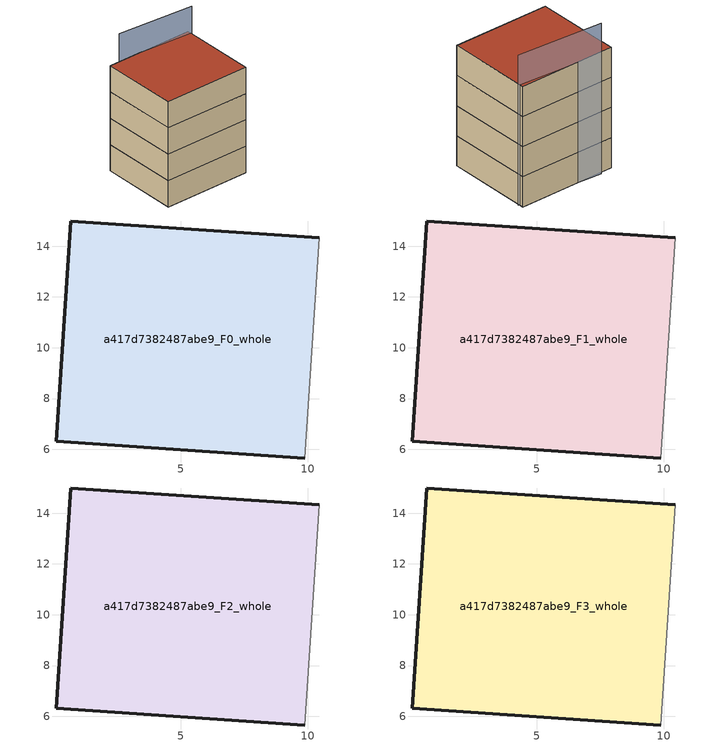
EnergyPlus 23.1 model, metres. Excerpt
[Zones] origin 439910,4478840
a417d7382487abe9_F0_whole
 floor ground (EU_floor_Construction): 9.89,5.66 10.47,14.33 0.67,14.99 0.09,6.32 z0
 wall outside (EU_wall_Construction): 9.89,5.66 0.09,6.32 0.67,14.99 10.47,14.33 z0:3
 wall adiabatic (EU_wall_Construction): 10.47,14.33 9.89,5.66 z0:3
a417d7382487abe9_F1_whole
 floor to a417d7382487abe9_F0_whole (EU_floor_Construction): 9.88,5.66 10.46,14.33 0.67,14.99 0.09,6.32 z3
 wall outside (EU_wall_Construction): 9.89,5.66 0.09,6.32 0.67,14.99 10.47,14.33 z3:6
 wall adiabatic (EU_wall_Construction): 10.47,14.33 9.89,5.66 z3:6
a417d7382487abe9_F2_whole
 floor to a417d7382487abe9_F1_whole (EU_floor_Construction): 9.88,5.66 10.46,14.33 0.67,14.99 0.09,6.32 z6
 wall outside (EU_wall_Construction): 9.89,5.66 0.09,6.32 0.67,14.99 10.47,14.33 z6:9
 wall adiabatic (EU_wall_Construction): 10.47,14.33 9.89,5.66 z6:9
a417d7382487abe9_F3_whole
 floor to a417d7382487abe9_F2_whole (EU_floor_Construction): 9.88,5.66 10.46,14.33 0.67,14.99 0.09,6.32 z9
 wall outside (EU_wall_Construction): 9.89,5.66 0.09,6.32 0.67,14.99 10.47,14.33 z9:12
 wall adiabatic (EU_wall_Construction): 10.47,14.33 9.89,5.66 z9:12
 roof outside (EU_roof_Construction): 10.47,14.33 9.89,5.66 0.09,6.32 0.67,14.99 z12
shading: 10.59,13.88 1.95,15.08 z0:15
[Building]
EU S2 Campaign: North Axis=0; Terrain=City; Solar Distribution=FullExterior
[Site:Location]
Madrid: Latitude=40.5; Longitude=-3.5; Time Zone=1; Elevation=609
[SizingPeriod:WeatherFileDays]
AnnualSizingPeriod: Begin Month=1; Begin Day of Month=1; End Month=12; End Day of Month=31; Day of Week for Start Day=Monday; Use Weather File Daylight Saving Period=No; Use Weather File Rain and Snow Indicators=No
[MATERIAL]
EU_InternalMass_Material: Roughness=MediumRough; Thickness=0.1; Conductivity=1; Density=1800; Specific Heat=900; Thermal Absorptance=0.9; Solar Absorptance=0.7; Visible Absorptance=0.7
[MATERIAL:NOMASS] Roughness=MediumRough; Thermal Absorptance=0.9; Solar Absorptance=0.7; Visible Absorptance=0.7
Name | Thermal Resistance
EU_wall_NoMass; EU_roof_NoMass | 2.16768
EU_floor_NoMass | 1.14339
[CONSTRUCTION]
EU_wall_Construction: EU_wall_NoMass
EU_roof_Construction: EU_roof_NoMass
EU_floor_Construction: EU_floor_NoMass
EU_InternalMass_Construction: EU_InternalMass_Material
[ZONE] Type=1; Multiplier=1; Ceiling Height=autocalculate; Floor Area=autocalculate; Part of Total Floor Area=Yes
Name | Volume
a417d7382487abe9_F0_whole | 255.985
a417d7382487abe9_F1_whole; a417d7382487abe9_F2_whole; a417d7382487abe9_F3_whole | 255.984
[INTERNALMASS] Construction=EU_InternalMass_Construction; Surface Area=85.3282
Name | Zone or ZoneList
a417d7382487abe9_F0_whole_EU_InternalMass | a417d7382487abe9_F0_whole
a417d7382487abe9_F1_whole_EU_InternalMass | a417d7382487abe9_F1_whole
a417d7382487abe9_F2_whole_EU_InternalMass | a417d7382487abe9_F2_whole
a417d7382487abe9_F3_whole_EU_InternalMass | a417d7382487abe9_F3_whole
[OTHEREQUIPMENT] Fuel Type=Electricity; Design Level Calculation Method=Watts/Area; Power per Zone Floor Area=1; Fraction Latent=0; Fraction Radiant=0; Fraction Lost=0; Carbon Dioxide Generation Rate=0; EndUse Subcategory=EU_Step8_InternalGains
Name | Zone or ZoneList or Space or SpaceList | Schedule
EU_Step8_InternalGain_a417d7382487abe9_F0_whole_f000 | a417d7382487abe9_F0_whole | EU_Step8_GainSchedule_a417d7382487abe9_F0_whole_f000
EU_Step8_InternalGain_a417d7382487abe9_F1_whole_f000 | a417d7382487abe9_F1_whole | EU_Step8_GainSchedule_a417d7382487abe9_F1_whole_f000
EU_Step8_InternalGain_a417d7382487abe9_F2_whole_f000 | a417d7382487abe9_F2_whole | EU_Step8_GainSchedule_a417d7382487abe9_F2_whole_f000
EU_Step8_InternalGain_a417d7382487abe9_F3_whole_f000 | a417d7382487abe9_F3_whole | EU_Step8_GainSchedule_a417d7382487abe9_F3_whole_f000
[ZONEVENTILATION:DESIGNFLOWRATE] Schedule=EU_AlwaysOn; Design Flow Rate Calculation Method=AirChanges/Hour; Air Changes per Hour=0.480546; Ventilation Type=Natural; Fan Pressure Rise=0; Fan Total Efficiency=1; Constant Term Coefficient=1; Temperature Term Coefficient=0; Velocity Term Coefficient=0; Velocity Squared Term Coefficient=0; Minimum Indoor Temperature=-100; Maximum Indoor Temperature=100; Delta Temperature=-100; Minimum Outdoor Temperature=-100; Maximum Outdoor Temperature=100; Maximum Wind Speed=40
Name | Zone or ZoneList or Space or SpaceList
EU_ConstantAir_a417d7382487abe9_F0_whole | a417d7382487abe9_F0_whole
EU_ConstantAir_a417d7382487abe9_F1_whole | a417d7382487abe9_F1_whole
EU_ConstantAir_a417d7382487abe9_F2_whole | a417d7382487abe9_F2_whole
EU_ConstantAir_a417d7382487abe9_F3_whole | a417d7382487abe9_F3_whole
[HVACTEMPLATE:THERMOSTAT] Constant Heating Setpoint=20; Constant Cooling Setpoint=50
EU_HeatOnly_a417d7382487abe9_F0_whole; EU_HeatOnly_a417d7382487abe9_F1_whole; EU_HeatOnly_a417d7382487abe9_F2_whole; EU_HeatOnly_a417d7382487abe9_F3_whole
[HVACTEMPLATE:ZONE:IDEALLOADSAIRSYSTEM] System Availability Schedule=EU_AlwaysOn; Maximum Heating Supply Air Temperature=50; Minimum Cooling Supply Air Temperature=13; Maximum Heating Supply Air Humidity Ratio=0.0156; Minimum Cooling Supply Air Humidity Ratio=0.0077; Heating Limit=NoLimit; Cooling Limit=NoLimit; Heating Availability Schedule=EU_AlwaysOn; Cooling Availability Schedule=EU_CoolingOff; Dehumidification Control Type=ConstantSensibleHeatRatio; Cooling Sensible Heat Ratio=0.7; Dehumidification Setpoint=60; Humidification Control Type=None; Humidification Setpoint=30; Outdoor Air Method=None; Outdoor Air Flow Rate per Person=0.00944; Outdoor Air Flow Rate per Zone Floor Area=0; Outdoor Air Flow Rate per Zone=0; Demand Controlled Ventilation Type=None; Outdoor Air Economizer Type=NoEconomizer; Heat Recovery Type=None; Sensible Heat Recovery Effectiveness=0.7; Latent Heat Recovery Effectiveness=0.65
Name | Template Thermostat
a417d7382487abe9_F0_whole | EU_HeatOnly_a417d7382487abe9_F0_whole
a417d7382487abe9_F1_whole | EU_HeatOnly_a417d7382487abe9_F1_whole
a417d7382487abe9_F2_whole | EU_HeatOnly_a417d7382487abe9_F2_whole
a417d7382487abe9_F3_whole | EU_HeatOnly_a417d7382487abe9_F3_whole
[SIZING:ZONE] Zone Cooling Design Supply Air Temperature Input Method=SupplyAirTemperature; Zone Cooling Design Supply Air Temperature=13; Zone Heating Design Supply Air Temperature Input Method=SupplyAirTemperature; Zone Heating Design Supply Air Temperature=50; Zone Cooling Design Supply Air Humidity Ratio=0.008; Zone Heating Design Supply Air Humidity Ratio=0.008; Cooling Design Air Flow Method=DesignDay; Cooling Design Air Flow Rate=0; Cooling Minimum Air Flow per Zone Floor Area=0.000762; Cooling Minimum Air Flow=0; Cooling Minimum Air Flow Fraction=0.2; Heating Design Air Flow Method=DesignDay; Heating Design Air Flow Rate=0; Heating Maximum Air Flow per Zone Floor Area=0.002032; Heating Maximum Air Flow=0.141576; Heating Maximum Air Flow Fraction=0.3; Account for Dedicated Outdoor Air System=No; Dedicated Outdoor Air System Control Strategy=NeutralSupplyAir; Dedicated Outdoor Air Low Setpoint Temperature for Design=autosize; Dedicated Outdoor Air High Setpoint Temperature for Design=autosize; Zone Load Sizing Method=Sensible Load Only No Latent Load; Zone Latent Cooling Design Supply Air Humidity Ratio Input Method=HumidityRatioDifference; Zone Cooling Design Supply Air Humidity Ratio Difference=0.005; Zone Latent Heating Design Supply Air Humidity Ratio Input Method=HumidityRatioDifference; Zone Humidification Design Supply Air Humidity Ratio Difference=0.005
a417d7382487abe9_F0_whole; a417d7382487abe9_F1_whole; a417d7382487abe9_F2_whole; a417d7382487abe9_F3_whole
[SCHEDULE:CONSTANT]
Name | Hourly Value
EU_AlwaysOn | 1
EU_CoolingOff | 0
[SCHEDULE:FILE] Column Number=1; Rows to Skip at Top=0; Number of Hours of Data=8760; Column Separator=Comma; Interpolate to Timestep=No; Minutes per Item=60; Adjust Schedule for Daylight Savings=Yes
Name | File
EU_Step8_GainSchedule_a417d7382487abe9_F0_whole_f000 | ../../schedules/a417d7382487abe9/a417d7382487abe9_F0_whole_f000_gain.csv
EU_Step8_GainSchedule_a417d7382487abe9_F1_whole_f000 | ../../schedules/a417d7382487abe9/a417d7382487abe9_F1_whole_f000_gain.csv
EU_Step8_GainSchedule_a417d7382487abe9_F2_whole_f000 | ../../schedules/a417d7382487abe9/a417d7382487abe9_F2_whole_f000_gain.csv
EU_Step8_GainSchedule_a417d7382487abe9_F3_whole_f000 | ../../schedules/a417d7382487abe9/a417d7382487abe9_F3_whole_f000_gain.csv
